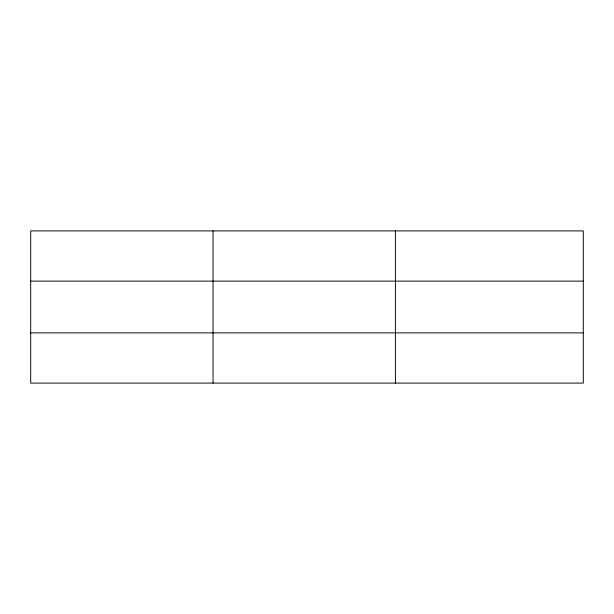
<?xml version="1.0" encoding="UTF-8"?>
<svg xmlns="http://www.w3.org/2000/svg" width="614" height="614" viewBox="0 0 614 614"><rect width="100%" height="100%" fill="white"/><g stroke="black" fill="none" stroke-linecap="round" stroke-linejoin="round"><path stroke-width="0.92" d="M213.058 230.91L213.058 383.09M395.416 230.91L395.416 383.09M583.3 332.872L583.3 383.09L30.7 383.09L30.7 230.91L583.3 230.91L583.3 332.872L30.7 332.872M30.7 281.128L583.3 281.128"/></g></svg>
